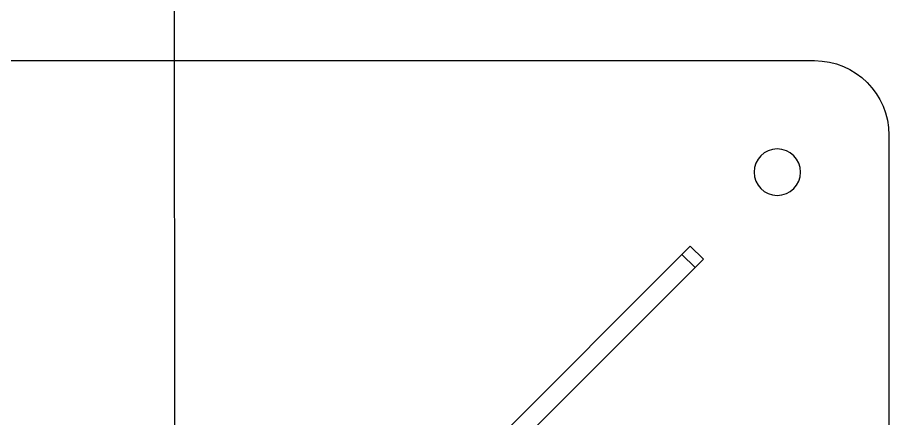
# Model space of a CAD drawing. Header units: inches. Extents: x -233729 to 737493, y -275239 to 196021.
# Drawn here: x 487835.9 to 488312.7, y 16333.7 to 16549.2 of the extents above; entities that cross this region are included whole.
import ezdxf

# ---------------------------------------------------------------- set-up
doc = ezdxf.new("R2010")
doc.units = ezdxf.units.IN
doc.header["$MEASUREMENT"] = 0
doc.layers.add('P_AX', color=7, linetype='Continuous')

# ---------------------------------------------------------------- blocks, each defined once
blk = doc.blocks.new('A$C48CB4C16')
at = {"layer": 'P_AX', "color": 6, "linetype": 'ByBlock', "lineweight": -2}
for p, q in [((4600.56, 4445.53, 710.66), (4600.56, 4905.53, 710.66)), ((4496.35, 4516.81, 710.66), (4283.83, 4729.33, 710.66)), ((4489.28, 4509.74, 710.66), (4276.76, 4722.26, 710.66)), ((4496.35, 4516.81, 710.66), (4489.28, 4509.74, 710.66)), ((4496.35, 4516.81, 710.66), (4500.79, 4512.38, 710.66)), ((4500.79, 4512.38, 710.66), (4493.72, 4505.31, 710.66)), ((4489.28, 4509.74, 710.66), (4493.72, 4505.31, 710.66)), ((3640.56, 4405.53, 710.66), (4560.56, 4405.53, 710.66))]:
    blk.add_line(p, q, dxfattribs=at)
at = {"layer": 'P_AX', "color": 6, "linetype": 'Continuous'}
blk.add_line((4215.5, 3266.52, 710.66), (4216.35, 4685.76, 710.66), dxfattribs=at)
at = {"layer": 'P_AX', "color": 6}
for radius in [4100.56, 761.79]:
    blk.add_circle((4100.56, 4905.53, 710.66), radius, dxfattribs=at)
at = {"layer": 'P_AX', "color": 6, "linetype": 'ByBlock', "lineweight": -2}
blk.add_circle((4540.56, 4465.53, 710.66), 12.5, dxfattribs=at)
blk.add_arc((4560.56, 4445.53, 710.66), 40, 270, 0, dxfattribs=at)

msp = doc.modelspace()

# ---------------------------------------------------------------- block references
at = {"color": 1, "xscale": -1, "rotation": 180}
msp.add_blockref('A$C48CB4C16', (483703.87457, 20931.61615, -710.66459), dxfattribs=at)

doc.saveas('drawing.dxf')
